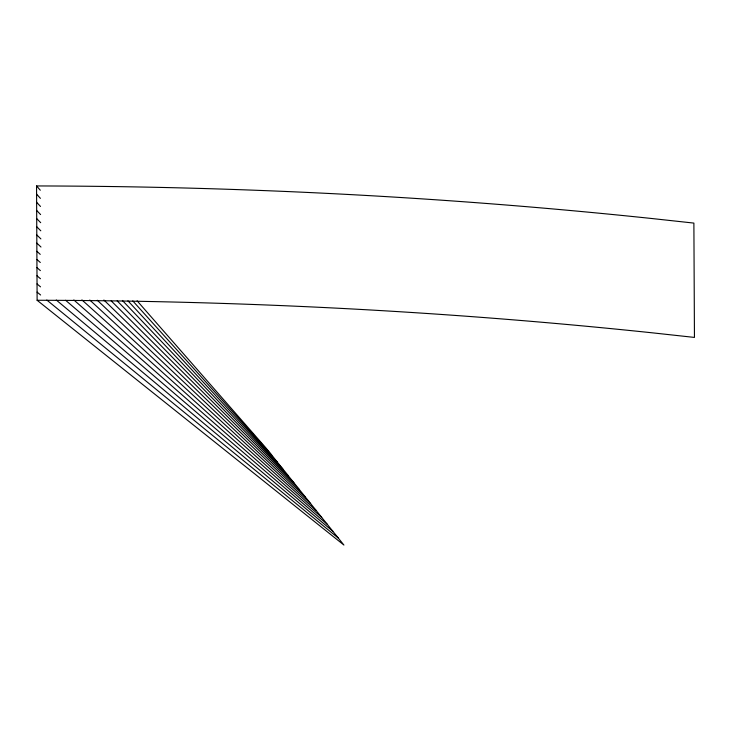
<?xml version="1.0" encoding="UTF-8"?>
<svg xmlns="http://www.w3.org/2000/svg" width="731" height="731" viewBox="0 0 731 731"><rect width="100%" height="100%" fill="white"/><g stroke="black" fill="none" stroke-linecap="round" stroke-linejoin="round"><path stroke-width="1.1" d="M36.55 185.948C142.481 186.131 248.412 189.055 354.197 194.793A3067.322 1546.96 -0.3 0 1 651.824 218.514L693.883 223.092L694.45 337.42L652.39 332.833A3067.322 1546.96 -0.3 0 0 354.763 309.112C248.979 303.392 143.048 300.459 37.117 300.277L36.55 185.948L40.306 190.234M37.117 300.277L343.917 545.052L266.166 448.213L137.099 300.788M37.071 292.108L40.607 294.995M46.793 300.039L338.362 538.135M37.034 283.939L40.534 286.863M56.287 300.039L332.815 531.218M36.989 275.77L40.461 278.739M65.589 300.258L327.26 524.301M36.952 267.61L40.379 270.616M73.831 299.957L321.704 517.384M36.915 259.441L40.306 262.493M81.899 299.884L316.148 510.466M36.87 251.272L40.232 254.37M89.767 300.03L310.593 503.549M36.833 243.112L40.973 247.023M97.26 300.231L305.046 496.632M36.788 234.943L40.881 238.909M103.893 300.021L299.491 489.715M36.751 226.774L40.799 230.804M111.158 300.843L293.935 482.798M36.714 218.615L40.689 222.681M117.152 300.834L288.38 475.881M36.669 210.446L40.607 214.576M122.397 300.468L282.824 468.964M36.632 202.277L40.497 206.453M127.934 300.834L277.277 462.047M36.587 194.108L40.406 198.348M132.777 300.889L271.722 455.13"/></g></svg>
